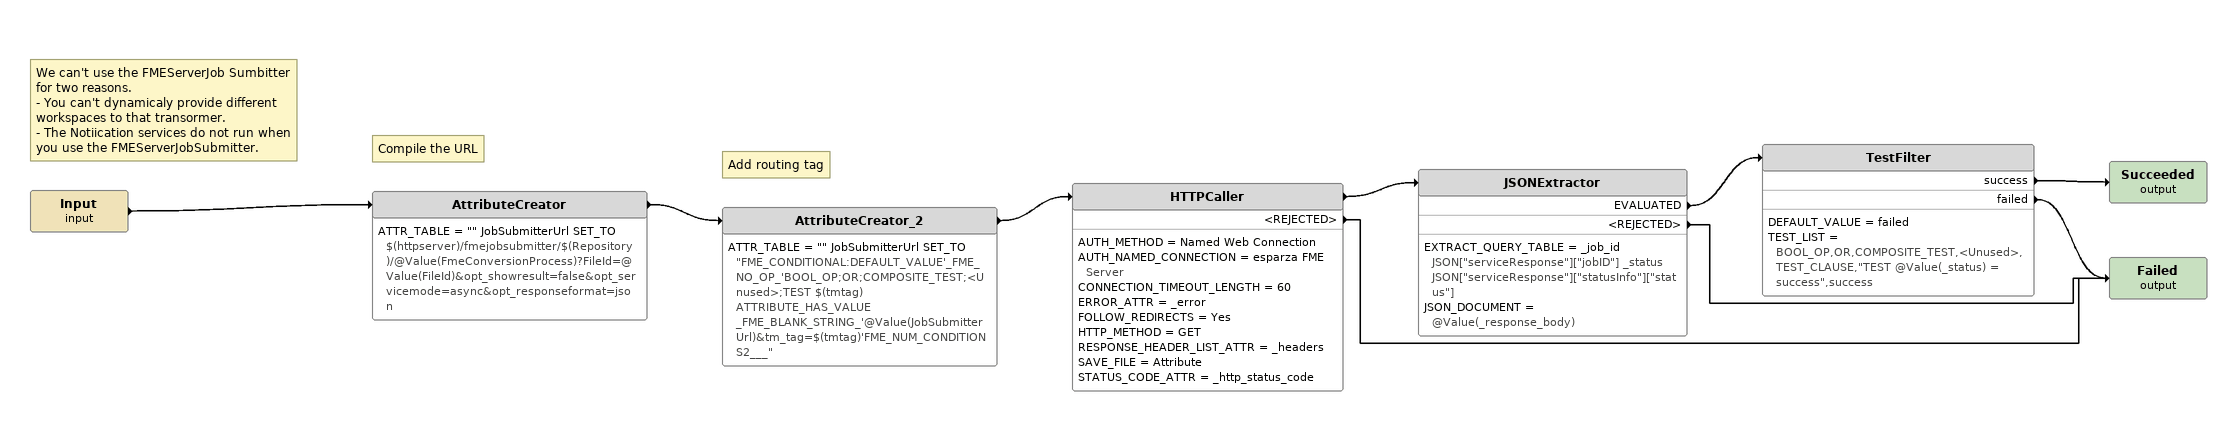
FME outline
Input (input)
    -> AttributeCreator
Note: We can't use the FMEServerJob Sumbitter for two reasons. / - You can't dynamicaly provide different workspaces to that transormer. / - The Notiication services do not run when you use the FMEServerJobSubmitter.
Note: Compile the URL
AttributeCreator
    ATTR_TABLE = "" JobSubmitterUrl SET_TO $(httpserver)/fmejobsubmitter/$(Repository)/@Value(FmeConversionProcess)?FileId=@Value(FileId)&opt_showresult=false&opt_servicemode=async&opt_responseformat=json
    -> AttributeCreator_2
Note: Add routing tag
AttributeCreator_2
    ATTR_TABLE = "" JobSubmitterUrl SET_TO "FME_CONDITIONAL:DEFAULT_VALUE'_FME_NO_OP_'BOOL_OP;OR;COMPOSITE_TEST;<Unused>;TEST $(tmtag) ATTRIBUTE_HAS_VALUE _FME_BLANK_STRING_'@Value(JobSubmitterUrl)&tm_tag=$(tmtag)'FME_NUM_CONDITIONS2___"
    -> HTTPCaller
HTTPCaller
    AUTH_METHOD = Named Web Connection
    AUTH_NAMED_CONNECTION = esparza FME Server
    CONNECTION_TIMEOUT_LENGTH = 60
    ERROR_ATTR = _error
    FOLLOW_REDIRECTS = Yes
    HTTP_METHOD = GET
    RESPONSE_HEADER_LIST_ATTR = _headers
    SAVE_FILE = Attribute
    STATUS_CODE_ATTR = _http_status_code
    -> JSONExtractor
    <REJECTED> -> Failed (output)
JSONExtractor
    EXTRACT_QUERY_TABLE = _job_id JSON["serviceResponse"]["jobID"] _status JSON["serviceResponse"]["statusInfo"]["status"]
    JSON_DOCUMENT = @Value(_response_body)
    EVALUATED -> TestFilter
    <REJECTED> -> Failed (output)
TestFilter
    DEFAULT_VALUE = failed
    TEST_LIST = BOOL_OP,OR,COMPOSITE_TEST,<Unused>,TEST_CLAUSE,"TEST @Value(_status) = success",success
    success -> Succeeded (output)
    failed -> Failed (output)
Succeeded (output)
Failed (output)
